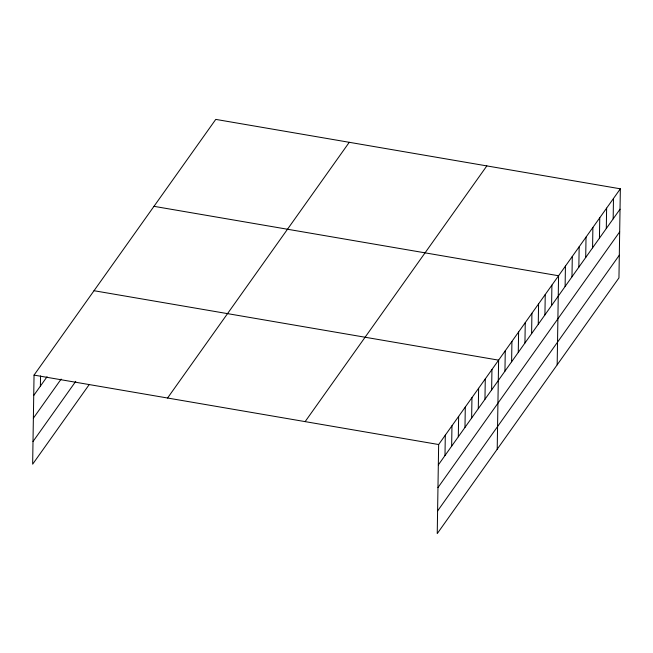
<?xml version="1.0" encoding="UTF-8"?>
<svg xmlns="http://www.w3.org/2000/svg" width="653" height="653" viewBox="0 0 653 653"><rect width="100%" height="100%" fill="white"/><g stroke="black" fill="none" stroke-linecap="round" stroke-linejoin="round"><path stroke-width="0.98" d="M620.35 188.815L438.645 444.53L437.241 533.607L618.954 277.892L620.35 188.815L215.759 119.393L34.046 375.108L32.65 464.185L89.281 384.486M40.388 386.119L40.551 375.924M444.987 455.541L445.305 435.151M451.647 446.162L451.966 425.772M458.308 436.784L458.635 416.402M464.977 427.413L465.295 407.023M471.637 418.034L471.956 397.644M478.298 408.656L478.616 388.274M484.959 399.285L485.285 378.895M491.627 389.906L491.946 369.516M497.211 449.223L498.606 360.146L94.016 290.716M504.949 371.157L505.267 350.767M511.609 361.778L511.928 341.388M518.27 352.4L518.596 332.01M524.939 343.021L525.257 322.639M531.599 333.65L531.917 313.26M538.26 324.272L538.578 303.882M544.92 314.893L545.247 294.511M551.589 305.522L551.907 285.132M557.172 364.839L558.568 275.754L153.977 206.332M565.114 286.487L565.433 266.098M571.979 276.823L572.297 256.433M578.844 267.167L579.162 246.777M585.708 257.502L586.027 237.112M592.573 247.838L592.891 227.456M599.438 238.182L599.756 217.792M606.302 228.517L606.621 208.136M613.167 218.861L613.485 198.471M33.727 395.489L47.057 376.74M33.376 418.165L61.137 379.091M33.009 441.518L75.756 381.352M167.568 398.012L349.273 142.297M305.131 421.618L486.836 165.903M438.326 464.92L620.032 209.197M437.967 487.587L619.673 231.872M437.6 510.94L619.305 255.225M34.046 375.108L438.645 444.53"/></g></svg>
